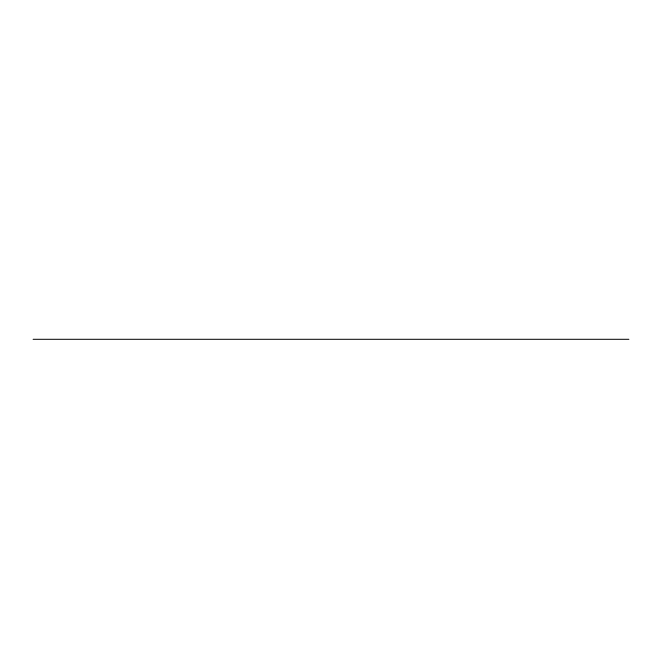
<?xml version="1.0" encoding="UTF-8"?>
<svg xmlns="http://www.w3.org/2000/svg" width="662" height="662" viewBox="0 0 662 662"><rect width="100%" height="100%" fill="white"/><g stroke="black" fill="none" stroke-linecap="round" stroke-linejoin="round"><path stroke-width="0.99" d="M33.1 339.3L628.9 339.3"/></g></svg>
